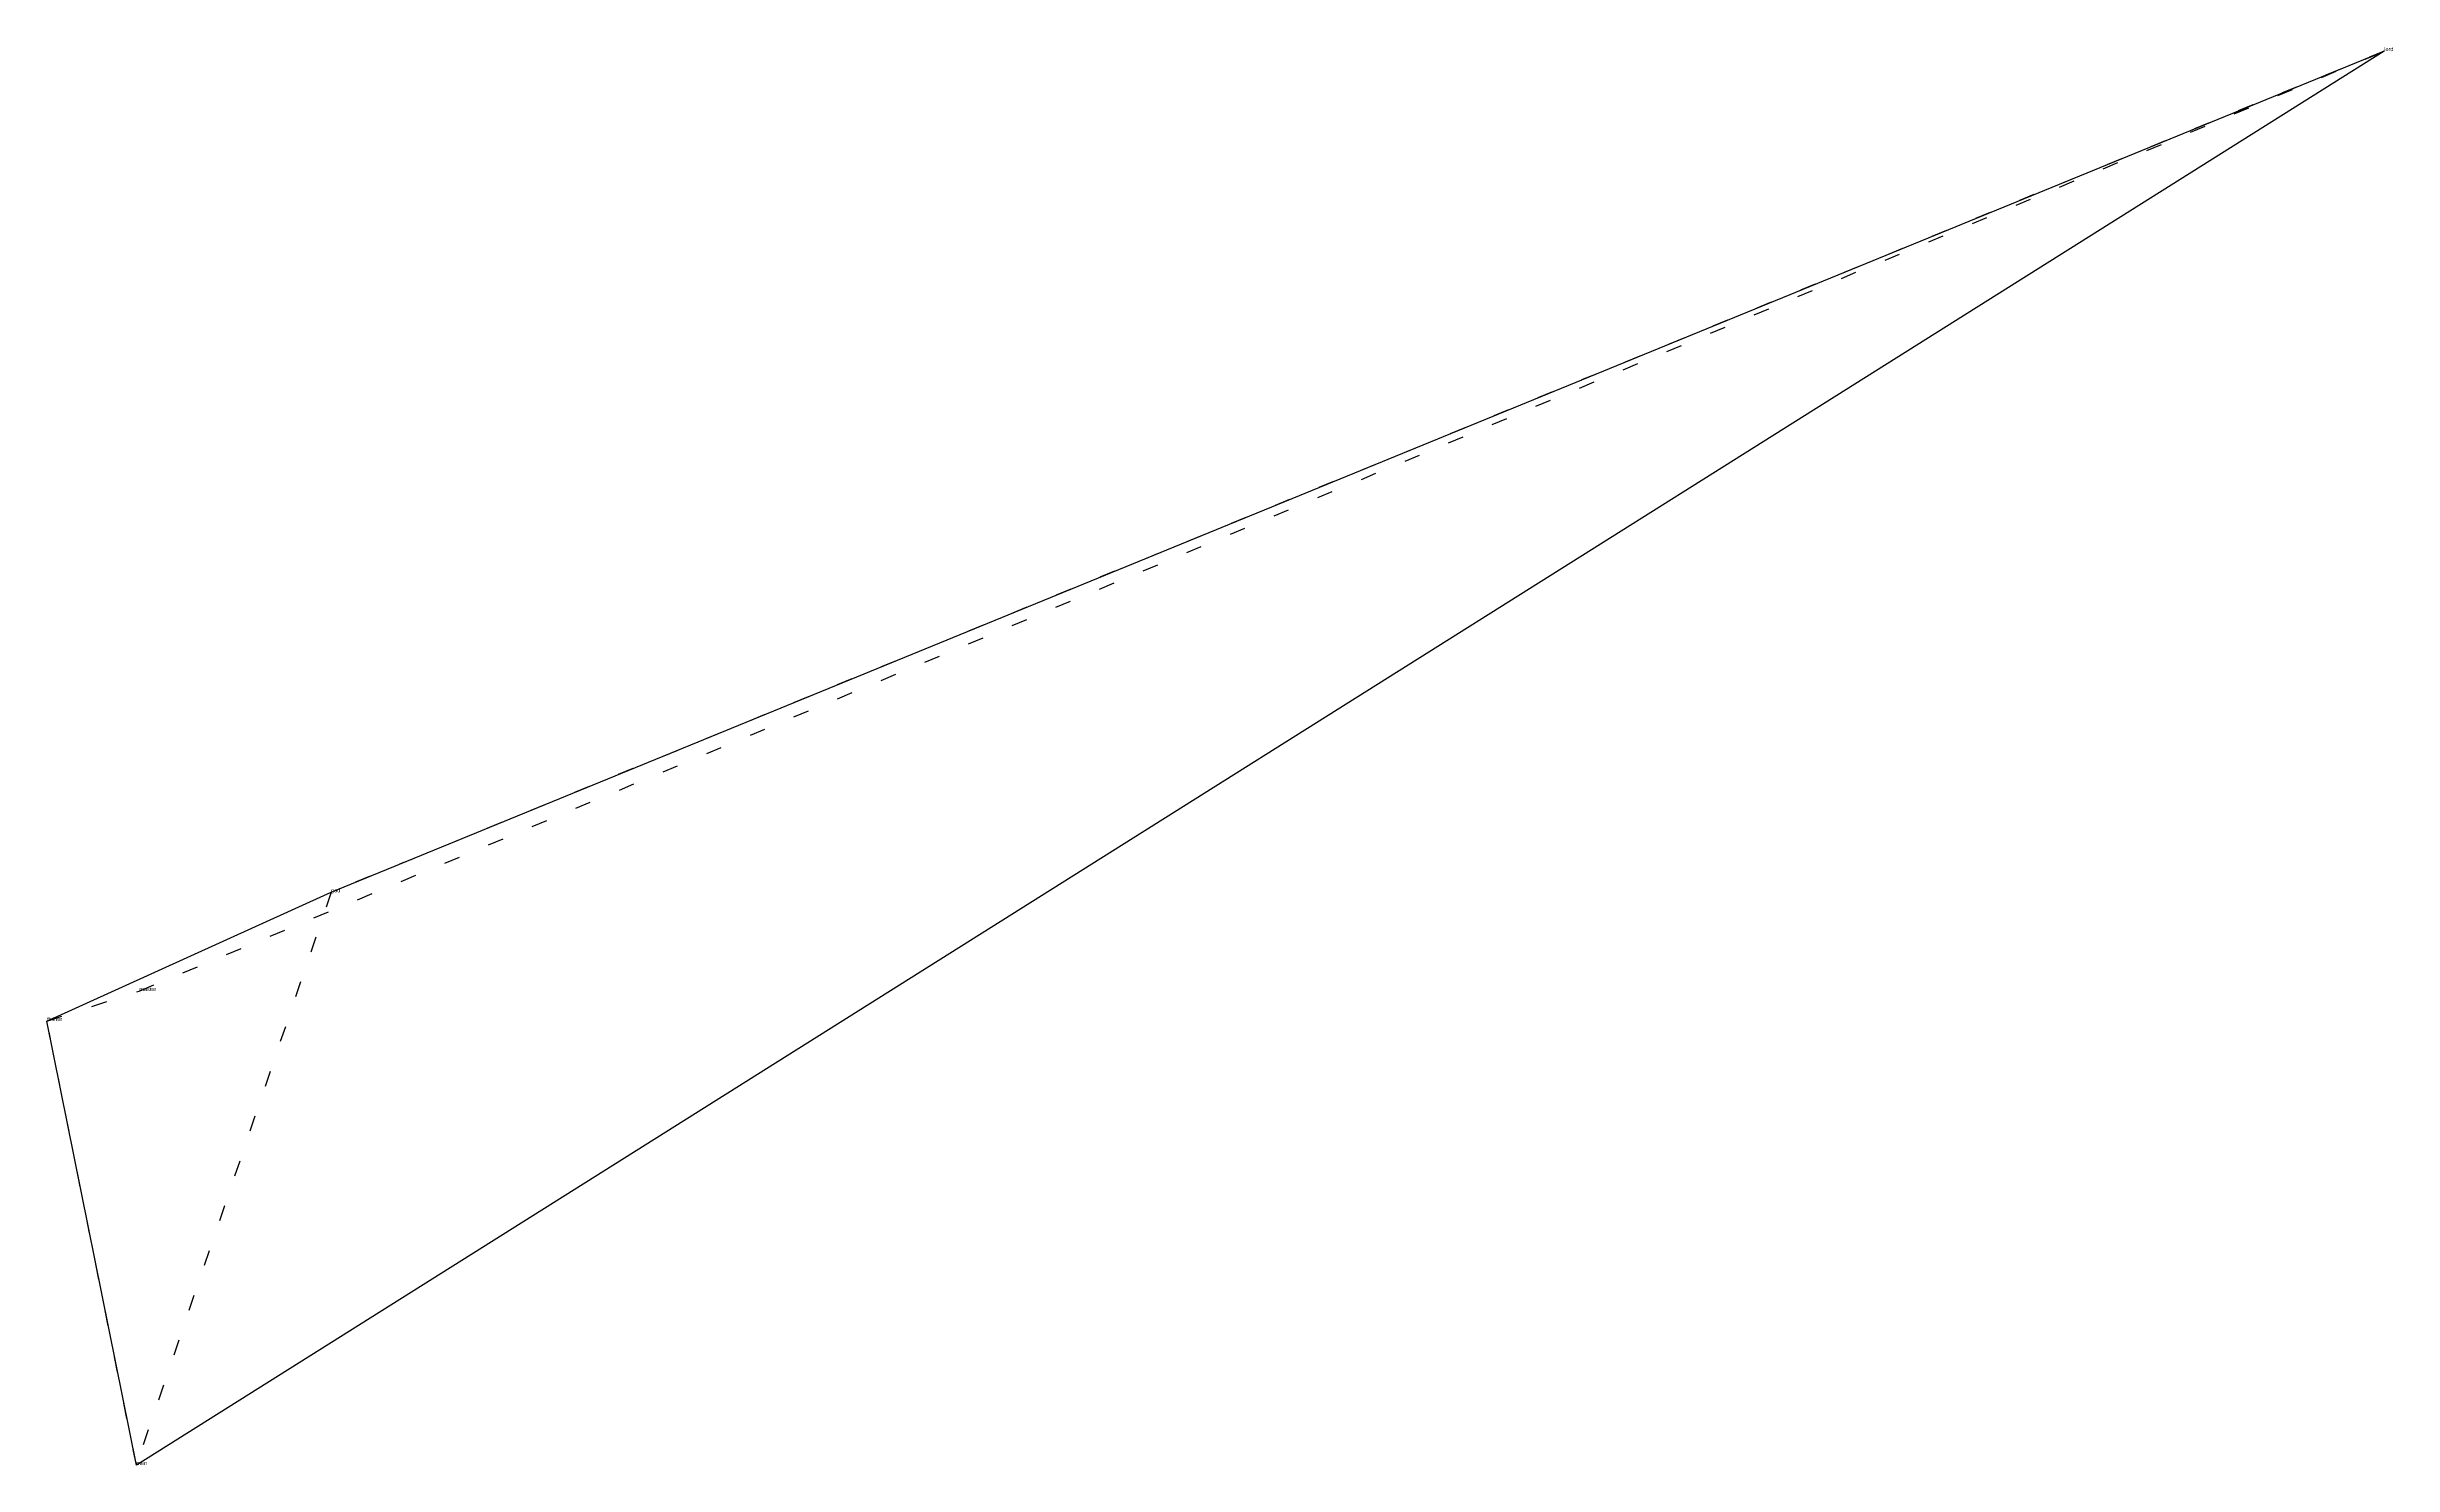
# Model space of a CAD drawing. Extents: x -0.1 to 14.8, y -2.9 to 6.1.
import ezdxf

# ---------------------------------------------------------------- set-up
doc = ezdxf.new("R2010")
doc.units = 0
doc.linetypes.add('DOT', pattern=[0.2, 0, -0.2])
doc.layers.add('TEXT', color=1, linetype='CONTINUOUS')
doc.styles.get("Standard").update_dxf_attribs({"font": 'arial.ttf'})

msp = doc.modelspace()

# ---------------------------------------------------------------- linework, layer by layer
at = {"layer": 'INTERNAL', "linetype": 'DOT'}
msp.add_polyline3d([(0.514, -2.936, 0), (-0.053, -0.121, 0), (0.533, 0.069, 0), (14.767, 6.028, 0), (1.749, 0.695, 0), (0.514, -2.936, 0)], close=True, dxfattribs=at)
at = {"layer": 'OUTLINE', "linetype": 'CONTINUOUS'}
msp.add_polyline3d([(0.514, -2.936, 0), (-0.053, -0.121, 0), (1.749, 0.695, 0), (14.767, 6.028, 0), (0.514, -2.936, 0)], close=True, dxfattribs=at)

# ---------------------------------------------------------------- texts
at = {"layer": 'TEXT'}
for s, p in [('lord', (14.767, 6.028)), ('god', (1.749, 0.695)), ('master', (0.533, 0.069)), ('thither', (-0.053, -0.121)), ('men', (0.514, -2.936))]:
    msp.add_text(s, height=0.025, dxfattribs=at).set_placement(p)

doc.saveas('drawing.dxf')
